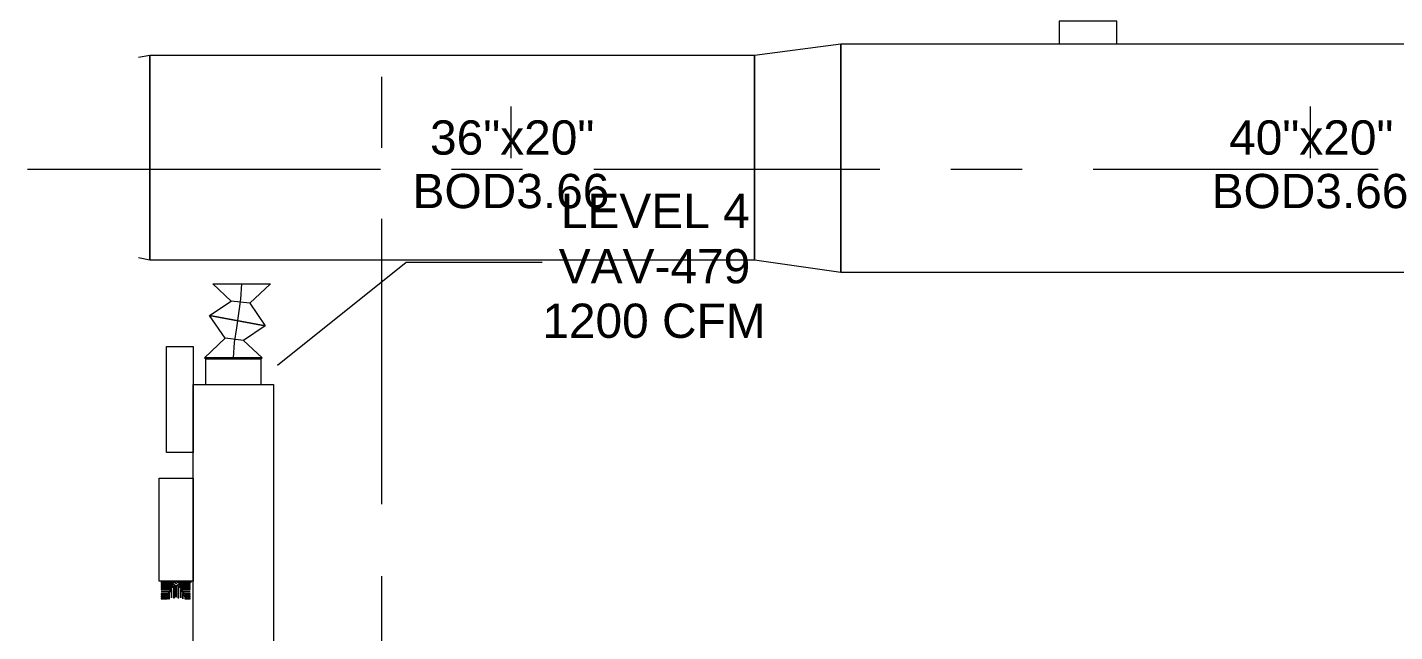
# Model space of a CAD drawing. Header units: metres. Extents: x 39 to 278, y -7 to 151.
# Drawn here: x 44.69 to 50.78, y 14.06 to 16.75 of the extents above; entities that cross this region are included whole.
import ezdxf

# ---------------------------------------------------------------- set-up
doc = ezdxf.new("R2010")
doc.units = ezdxf.units.M
doc.layers.add('HVAC - Ductos', color=5, linetype='Continuous', lineweight=50)
doc.layers.add('PDF_Geometry', color=7, linetype='Continuous', true_color=0xaaaaaa)
doc.layers.add('PDF_Text', color=7, linetype='Continuous')
doc.styles.add('PDF Helvetica', font='')
doc.styles.get('PDF Helvetica').set_extended_font_data('Helvetica')

msp = doc.modelspace()

# ---------------------------------------------------------------- linework, layer by layer
at = {"layer": 'HVAC - Ductos', "lineweight": 0}
for points in [[(49.5375, 16.6731), (49.5421, 16.6731), (49.5421, 16.774), (49.5375, 16.774), (49.5237, 16.774), (49.5008, 16.774), (49.4779, 16.774), (49.4458, 16.774), (49.4137, 16.774), (49.3816, 16.774), (49.3495, 16.774), (49.3221, 16.774), (49.3038, 16.774), (49.29, 16.774), (49.2854, 16.774), (49.2854, 16.6731), (49.29, 16.6731)], [(45.1878, 16.6135), (45.2382, 16.6227), (45.2382, 15.7106), (45.1878, 15.7198)], [(49.2946, 16.6731), (49.2992, 16.6731), (49.3038, 16.6731)], [(49.3083, 16.6731), (49.3129, 16.6731), (49.3175, 16.6731)], [(49.3266, 16.6731), (49.3358, 16.6731), (49.3449, 16.6731)], [(49.3541, 16.6731), (49.3587, 16.6731), (49.3725, 16.6731)], [(49.3816, 16.6731), (49.3862, 16.6731), (49.4137, 16.6731), (49.4412, 16.6731), (49.4458, 16.6731)], [(49.455, 16.6731), (49.4687, 16.6731), (49.4733, 16.6731)], [(49.4825, 16.6731), (49.4916, 16.6731), (49.4962, 16.6731)], [(49.5054, 16.6731), (49.51, 16.6731), (49.5191, 16.6731)], [(49.5237, 16.6731), (49.5283, 16.6731), (49.5329, 16.6731)], [(46.847, 16.1644), (46.847, 16.3935)], [(50.4038, 16.1644), (50.4038, 16.3935)], [(45.8066, 15.2431), (46.3796, 15.7015), (46.9846, 15.7015)], [(45.6828, 15.5181), (45.7516, 15.4173), (45.5041, 15.4631), (45.6004, 15.5273), (45.5178, 15.6052), (45.7745, 15.6052)], [(45.5178, 15.6052), (45.7745, 15.6052), (45.6828, 15.5181), (45.6004, 15.5273)], [(45.6462, 15.6052), (45.6416, 15.5364), (45.6324, 15.4722), (45.6232, 15.4081), (45.6141, 15.3439), (45.6095, 15.2752)], [(45.5728, 15.3622), (45.5041, 15.4631), (45.7516, 15.4173), (45.6554, 15.3531), (45.5728, 15.3622), (45.4812, 15.2752), (45.7378, 15.2752), (45.7332, 15.2706), (45.7287, 15.2706), (45.7104, 15.2706), (45.6828, 15.2706), (45.6462, 15.2706), (45.6095, 15.2706), (45.5682, 15.2706), (45.5362, 15.2706), (45.5087, 15.2706), (45.4903, 15.2706), (45.4858, 15.2706), (45.4858, 15.156), (45.4995, 15.156), (45.5224, 15.156), (45.5454, 15.156), (45.5774, 15.156), (45.6095, 15.156), (45.6416, 15.156), (45.6737, 15.156), (45.6966, 15.156), (45.7195, 15.156), (45.7287, 15.156), (45.7332, 15.156), (45.7332, 15.2706), (45.7287, 15.2706), (45.7104, 15.2706), (45.6828, 15.2706), (45.6462, 15.2706), (45.6095, 15.2706), (45.5682, 15.2706), (45.5362, 15.2706), (45.5087, 15.2706), (45.4903, 15.2706), (45.4858, 15.2706), (45.4812, 15.2752), (45.4903, 15.2752), (45.5041, 15.2752), (45.5362, 15.2752), (45.5682, 15.2752), (45.6095, 15.2752), (45.6462, 15.2752), (45.6828, 15.2752), (45.7104, 15.2752), (45.7287, 15.2752), (45.7378, 15.2752), (45.7287, 15.2752), (45.7104, 15.2752), (45.6828, 15.2752), (45.6462, 15.2752), (45.6095, 15.2752), (45.5682, 15.2752), (45.5362, 15.2752), (45.5041, 15.2752), (45.4903, 15.2752), (45.4812, 15.2752)], [(45.7378, 15.2752), (45.6554, 15.3531)], [(45.2887, 14.2806), (45.2887, 14.276), (45.3482, 14.276), (45.2887, 14.276), (45.2887, 14.2714), (45.3437, 14.2714), (45.3437, 14.2668), (45.2887, 14.2668), (45.2887, 14.2622), (45.3391, 14.2622), (45.3345, 14.2577), (45.2887, 14.2577), (45.2887, 14.2531), (45.3345, 14.2531), (45.33, 14.2485), (45.2887, 14.2485), (45.2887, 14.2439), (45.33, 14.2439), (45.3254, 14.2348), (45.2887, 14.2348), (45.3208, 14.2348), (45.3208, 14.2256), (45.2887, 14.2256), (45.2887, 14.221), (45.3162, 14.221), (45.3116, 14.2164), (45.2887, 14.2164), (45.2887, 14.2118), (45.3116, 14.2118), (45.307, 14.2073), (45.2887, 14.2073), (45.2887, 14.2027), (45.3116, 14.2027), (45.3116, 14.2073), (45.3116, 14.2027), (45.3162, 14.2027), (45.3162, 14.2118), (45.3208, 14.2256), (45.3208, 14.2027), (45.3254, 14.2027), (45.3254, 14.2302), (45.3345, 14.2439), (45.3345, 14.2073), (45.3345, 14.2485), (45.3437, 14.2622), (45.3437, 14.2073), (45.3482, 14.2073), (45.3482, 14.2668), (45.3528, 14.2622), (45.3528, 14.2118), (45.3574, 14.2118), (45.3574, 14.2622), (45.362, 14.2668), (45.362, 14.2073), (45.3666, 14.2073), (45.3666, 14.2622), (45.3758, 14.2485), (45.3758, 14.2073), (45.3758, 14.2439), (45.385, 14.2302), (45.385, 14.2027), (45.385, 14.2256), (45.3941, 14.2118), (45.3941, 14.2027), (45.3987, 14.2027), (45.3987, 14.2073), (45.3987, 14.2027), (45.417, 14.2027), (45.417, 14.2073), (45.4032, 14.2073), (45.3987, 14.2118), (45.417, 14.2118), (45.417, 14.2164), (45.3941, 14.2164), (45.3941, 14.221), (45.417, 14.221), (45.417, 14.2256), (45.3895, 14.2256), (45.3895, 14.2348), (45.417, 14.2348), (45.385, 14.2348), (45.3804, 14.2439), (45.417, 14.2439), (45.417, 14.2485), (45.3804, 14.2485), (45.3758, 14.2531), (45.417, 14.2531), (45.417, 14.2577), (45.3758, 14.2577), (45.3712, 14.2622), (45.417, 14.2622), (45.417, 14.2668), (45.3666, 14.2668), (45.3666, 14.2714), (45.417, 14.2714), (45.417, 14.276), (45.362, 14.276), (45.4216, 14.276), (45.4216, 14.2806)], [(45.3574, 14.2806), (45.362, 14.276), (45.3574, 14.2714), (45.3528, 14.2714), (45.3528, 14.276), (45.3528, 14.2806)]]:
    msp.add_lwpolyline(points, dxfattribs=at)
for points in [[(45.2382, 16.6227), (47.9288, 16.6227), (47.9288, 15.7106), (45.2382, 15.7106)], [(48.3137, 15.6556), (47.9288, 15.7106), (47.9288, 16.6227), (48.3137, 16.6731)], [(48.3137, 16.6731), (51.9025, 16.6731), (51.9025, 15.6556), (48.3137, 15.6556)], [(45.3116, 15.3256), (45.4308, 15.3256), (45.4308, 14.8535), (45.3116, 14.8535)], [(45.7332, 15.2706), (45.7287, 15.2706), (45.7195, 15.2706), (45.6966, 15.2706), (45.6737, 15.2706), (45.6416, 15.2706), (45.6095, 15.2706), (45.5774, 15.2706), (45.5454, 15.2706), (45.5224, 15.2706), (45.4995, 15.2706), (45.4858, 15.2706), (45.4995, 15.2706), (45.5224, 15.2706), (45.5454, 15.2706), (45.5774, 15.2706), (45.6095, 15.2706), (45.6416, 15.2706), (45.6737, 15.2706), (45.6966, 15.2706), (45.7195, 15.2706), (45.7287, 15.2706)], [(45.7882, 15.156), (45.7882, 13.3319), (45.4308, 13.3319), (45.4308, 15.156)], [(45.2795, 14.7389), (45.4308, 14.7389), (45.4308, 14.2806), (45.2795, 14.2806)]]:
    msp.add_lwpolyline(points, close=True, dxfattribs=at)
at = {"layer": 'PDF_Geometry', "lineweight": 0}
for points in [[(46.2696, 16.5265), (46.2696, 16.2102)], [(45.165, 16.114), (44.6928, 16.114)], [(46.265, 16.114), (45.165, 16.114)], [(46.8974, 16.114), (46.5812, 16.114)], [(48.4879, 16.114), (47.2137, 16.114)], [(49.1204, 16.114), (48.8041, 16.114)], [(50.7062, 16.114), (49.4366, 16.114)], [(46.2696, 15.894), (46.2696, 14.6243)], [(46.2696, 14.3035), (46.2696, 13.9872)]]:
    msp.add_lwpolyline(points, dxfattribs=at)

# ---------------------------------------------------------------- texts
at = {"layer": 'PDF_Text', "lineweight": 0, "char_height": 0.15247, "attachment_point": 4, "style": 'PDF Helvetica'}
for s, insert in [('36"x20"', (46.4853, 16.255)), ('40"x20"', (50.0421, 16.255)), ('BOD3.66', (46.4074, 16.0167)), ('BOD3.66', (49.9642, 16.0167)), ('LEVEL 4', (47.0674, 15.9296)), ('VAV-479', (47.0582, 15.6821)), ('1200 CFM', (46.9849, 15.4392))]:
    msp.add_mtext(s, dxfattribs=dict(at, insert=insert))

doc.saveas('drawing.dxf')
